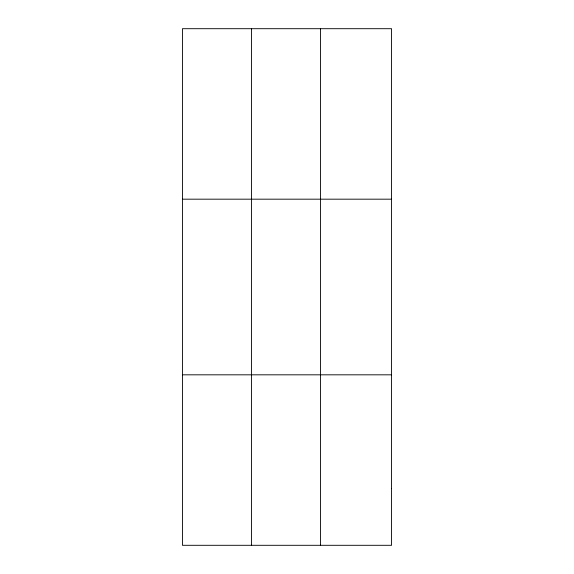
<?xml version="1.0" encoding="UTF-8"?>
<svg xmlns="http://www.w3.org/2000/svg" width="574" height="574" viewBox="0 0 574 574"><rect width="100%" height="100%" fill="white"/><g stroke="black" fill="none" stroke-linecap="round" stroke-linejoin="round"><path stroke-width="0.86" d="M251.448 545.3L251.448 28.7M320.464 545.3L320.464 28.7M182.432 199.178L391.568 199.178M182.432 374.822L391.568 374.822M391.568 488.474L391.568 545.3L182.432 545.3L182.432 28.7L391.568 28.7L391.568 488.474"/></g></svg>
